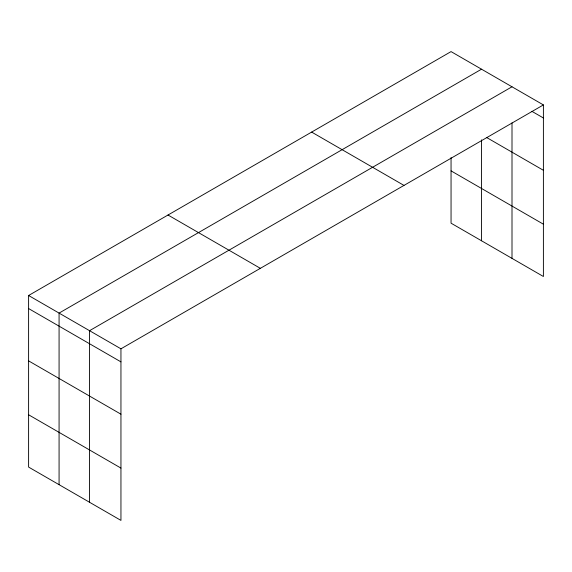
<?xml version="1.0" encoding="UTF-8"?>
<svg xmlns="http://www.w3.org/2000/svg" width="572" height="572" viewBox="0 0 572 572"><rect width="100%" height="100%" fill="white"/><g stroke="black" fill="none" stroke-linecap="round" stroke-linejoin="round"><path stroke-width="0.86" d="M543.4 104.919L451.051 51.602L28.6 295.502L28.6 467.081L120.949 520.398L120.949 348.82L543.4 104.919L543.4 276.498L451.051 223.18L451.051 157.615M481.524 69.198L59.073 313.098L59.073 484.677M512.004 86.787L89.554 330.688L89.554 502.273M531.91 111.347L543.4 117.975M486.858 137.645L543.4 170.292M451.051 170.871L543.4 224.188M311.64 132.089L403.989 185.407M168.011 215.015L260.36 268.332M28.6 295.502L120.949 348.82M28.6 308.558L120.949 361.876M28.6 360.875L120.949 414.192M28.6 414.772L120.949 468.089M512.004 122.901L512.004 258.372M481.524 139.868L481.524 240.776"/></g></svg>
